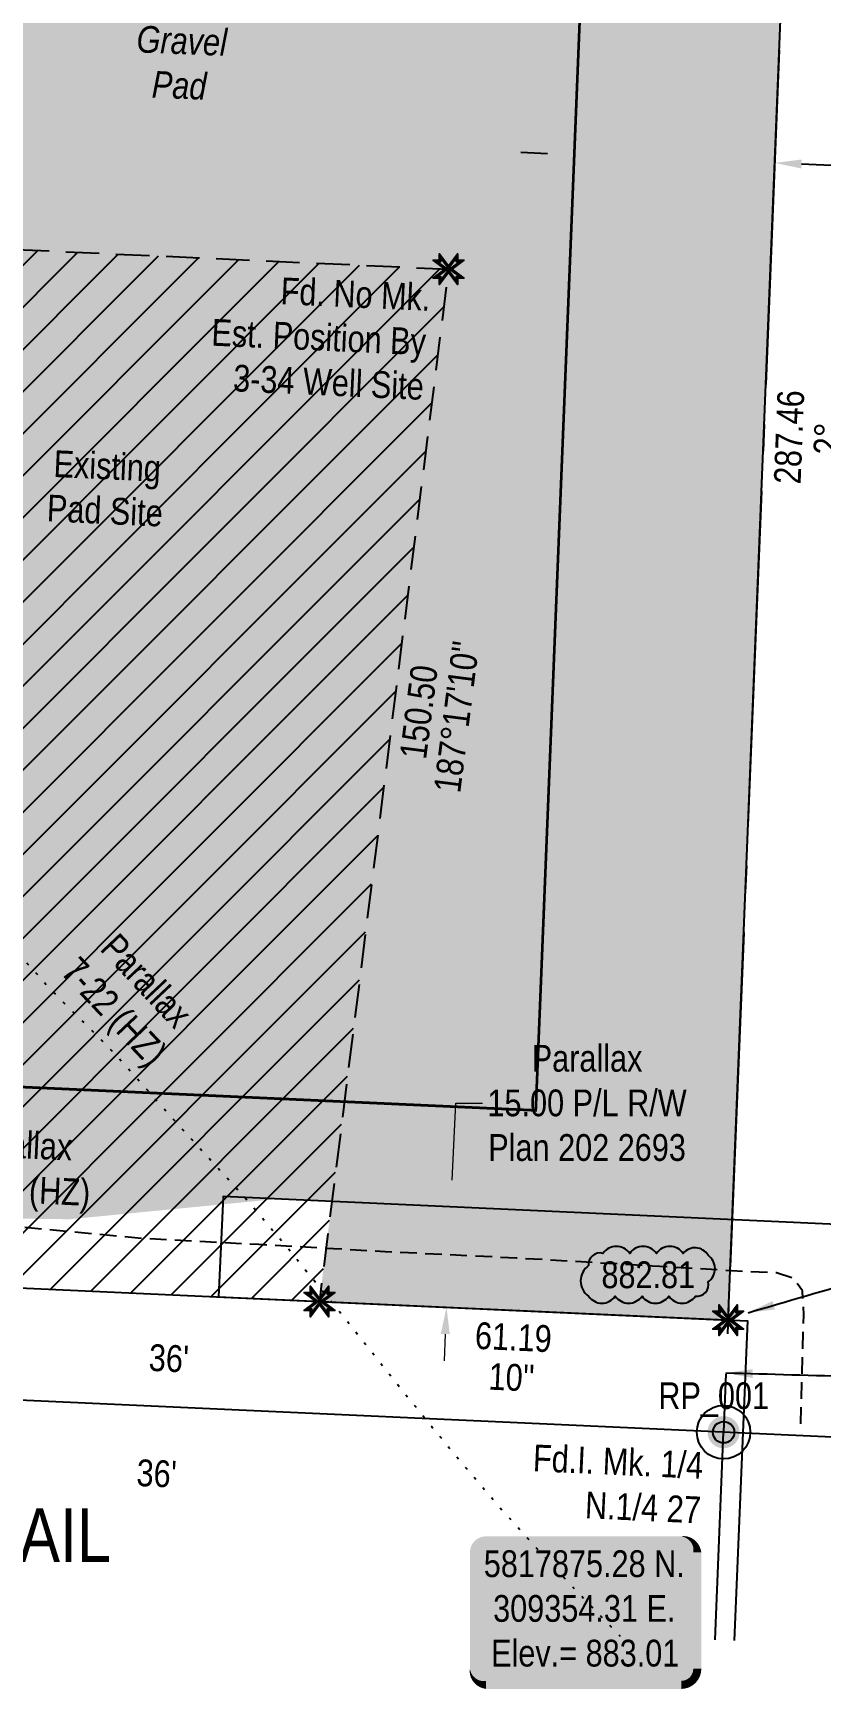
# Model space of a CAD drawing. Extents: x 307694 to 312040, y 5817589 to 5820267.
# Drawn here: x 310945 to 311240, y 5817800 to 5818419 of the extents above; entities that cross this region are included whole.
import ezdxf
from ezdxf.enums import TextEntityAlignment as Align

# ---------------------------------------------------------------- set-up
doc = ezdxf.new("R2010")
doc.units = 0
doc.header["$LTSCALE"] = 5
doc.header["$PDMODE"] = 35
doc.header["$PDSIZE"] = 0.5
for name, pattern in [('foc-ACCESSROAD', [3.75, 2.5, -1.25]), ('foc-DOT', [1, 0.2, -0.8]), ('foc-QUARTERLINE', [33, 25, -3, 2, -3]), ('foc-TIELINE', [1.875, 1.25, -0.625]), ('UG_PIPE', [1.875, 1.25, -0.625])]:
    doc.linetypes.add(name, pattern=pattern)
doc.layers.get('Defpoints').update_dxf_attribs({"color": 9})
for name, color, linetype in [('35', 37, 'Continuous'), ('AS-DRILL', 8, 'foc-DOT'), ('AS-DRILL-T', 8, 'Continuous'), ('AS-PIPE-UG', 44, 'UG_PIPE'), ('AS-ROADS', 254, 'Continuous'), ('AS-UNDERLAY-H', 141, 'Continuous'), ('C-RW', 13, 'Continuous'), ('C-WS', 13, 'foc-ACCESSROAD'), ('DETAIL-T', 7, 'Continuous'), ('L-BD', 7, 'Continuous'), ('L-BD1', 253, 'Continuous'), ('L-MON', 1, 'Continuous'), ('L-MON-T', 1, 'Continuous'), ('L-SEC', 7, 'Continuous'), ('L-SECQ', 8, 'foc-QUARTERLINE'), ('P-BUFFER-PURPLE', 187, 'foc-TIELINE'), ('P-BUFFER-PURPLE-T', 187, 'Continuous'), ('P-ELEVATION', 7, 'Continuous'), ('P-PROPOSED', 10, 'Continuous'), ('P-PROPOSED-H', 21, 'Continuous'), ('P-TXT', 4, 'Continuous')]:
    doc.layers.add(name, color=color, linetype=linetype)
doc.layers.add('C-RW-T', color=13, linetype='Continuous', lineweight=9)
doc.layers.add('T-TEXT', color=48, linetype='Continuous', lineweight=18)
doc.layers.add('P-PROPOSED-EXISTING-H', color=7, linetype='Continuous', true_color=0xffeebd)
doc.styles.add('80', font='ARIALN.TTF', dxfattribs={"height": 10})
doc.styles.add('80CG', font='ARIALN.TTF', dxfattribs={"height": 10})
doc.styles.add('80L', font='ARIALN.TTF', dxfattribs={"height": 10})
doc.dimstyles.new('Compass 5 000', dxfattribs={"dimscale": 5, "dimtxt": 9, "dimasz": 2, "dimexe": 0.2, "dimexo": 0.0625, "dimgap": 0.5, "dimtad": 0, "dimtih": 1, "dimtoh": 1, "dimzin": 0, "dimdsep": 46, "dimtxsty": '80CG', "dimcen": 0.1, "dimse1": 1, "dimse2": 1, "dimclrd": 256, "dimclrt": 256, "dimaunit": 1, "dimadec": 4, "dimazin": 0, "dimtfac": 0.06, "dimtofl": 0, "dimtmove": 0, "dimatfit": 1, "dimfxl": 0.2, "dimtolj": 1, "dimtzin": 0, "dimlwd": -1, "dimarcsym": 0})

# ---------------------------------------------------------------- blocks, each defined once
blk = doc.blocks.new('*U449')
at = {"layer": 'DETAIL-T', "color": 3, "insert": (0, 0), "char_height": 20, "width": 217.1081, "attachment_point": 5, "style": '80CG'}
blk.add_mtext('PAD SITE DETAIL\\P{\\H0.7x;SCALE 1:2000}', dxfattribs=at)
blk = doc.blocks.new('fdia')
at = {"color": 255, "const_width": 1}
blk.add_lwpolyline([(-0.5, 0, 1), (0.5, 0, 1)], format="xyb", close=True, dxfattribs=at)
blk = doc.blocks.new('Fdiaa')
blk.add_blockref('fdia', (0, 0))
blk = doc.blocks.new('fdib')
at = {"color": 1, "const_width": 1.6}
blk.add_lwpolyline([(-0.4, 0, 1), (0.4, 0, 1)], format="xyb", close=True, dxfattribs=at)
at = {"color": 1}
blk.add_circle((0, 0), 0.8, dxfattribs=at)
blk = doc.blocks.new('Fdibb')
blk.add_blockref('fdib', (0, 0))
blk = doc.blocks.new('fdicc')
for name in ['Fdibb', 'Fdiaa']:
    blk.add_blockref(name, (0, 0))
blk = doc.blocks.new('FDI')
blk.add_blockref('fdicc', (0, 0))
blk = doc.blocks.new('TEMP')
h = blk.add_hatch(color=255)
h.dxf.hatch_style = 1
h.paths.add_polyline_path([(0, 0.25), (-0.67, 1.15), (-0.67, 0.67), (-1.15, 0.67), (-0.25, 0), (-1.15, -0.67), (-0.67, -0.67), (-0.67, -1.15), (0, -0.25), (0.67, -1.15), (0.67, -0.67), (1.15, -0.67), (0.25, 0), (1.15, 0.67), (0.67, 0.67), (0.67, 1.15)])
h.paths.add_polyline_path([(0.57, 0.85), (0.57, 0.57), (0.85, 0.57), (0.08, 0), (0.85, -0.57), (0.57, -0.57), (0.57, -0.85), (0, -0.08), (-0.57, -0.85), (-0.57, -0.57), (-0.85, -0.57), (-0.08, 0), (-0.85, 0.57), (-0.57, 0.57), (-0.57, 0.85), (0, 0.08)], flags=16)
h = blk.add_hatch(color=1)
h.dxf.hatch_style = 1
h.paths.add_polyline_path([(0, 0.08), (-0.57, 0.85), (-0.57, 0.57), (-0.85, 0.57), (-0.08, 0), (-0.85, -0.57), (-0.57, -0.57), (-0.57, -0.85), (0, -0.08), (0.57, -0.85), (0.57, -0.57), (0.85, -0.57), (0.08, 0), (0.85, 0.57), (0.57, 0.57), (0.57, 0.85)])
at = {"color": 1}
for p, q in [((-0.08, 0), (0.08, 0)), ((0, 0.08), (0, -0.08))]:
    blk.add_line(p, q, dxfattribs=at)
at = {"color": 255, "flags": 128}
blk.add_lwpolyline([(-0.25, 0), (-1.15, 0.67), (-0.67, 0.67), (-0.67, 1.15), (0, 0.25), (0.67, 1.15), (0.67, 0.67), (1.15, 0.67), (0.25, 0), (1.15, -0.67), (0.67, -0.67), (0.67, -1.15), (0, -0.25), (-0.67, -1.15), (-0.67, -0.67), (-1.15, -0.67)], close=True, dxfattribs=at)
at = {"color": 1, "flags": 128}
blk.add_lwpolyline([(-0.08, 0), (-0.85, 0.57), (-0.57, 0.57), (-0.57, 0.85), (0, 0.08), (0.57, 0.85), (0.57, 0.57), (0.85, 0.57), (0.08, 0), (0.85, -0.57), (0.57, -0.57), (0.57, -0.85), (0, -0.08), (-0.57, -0.85), (-0.57, -0.57), (-0.85, -0.57)], close=True, dxfattribs=at)
blk = doc.blocks.new('*U462')
h = blk.add_hatch(color=254)
edge = h.paths.add_edge_path()
edge.add_line((-36.5, -28.5), (36.5, -28.5))
edge.add_arc((36.5, -22.5), 6, 270, 360)
edge.add_line((42.5, -22.5), (42.5, 21))
edge.add_arc((36.5, 21), 6, 0, 90)
edge.add_line((36.5, 27), (-36.5, 27))
edge.add_arc((-36.5, 21), 6, 90, 180)
edge.add_line((-42.5, 21), (-42.5, -22.5))
edge.add_arc((-36.5, -22.5), 6, 180, 270)
at = {"color": 1, "flags": 128}
blk.add_lwpolyline([(-36.5, -28.5, 3, 3, 0), (36.5, -28.5, 3, 3, 0.414214), (42.5, -22.5, 3, 3, 0), (42.5, 21, 3, 0, 0.414214), (36.5, 27, 0, 0, 0), (-36.5, 27, 0, 0, 0.414214), (-42.5, 21, 0, 0, 0), (-42.5, -22.5, 0, 3, 0.414214)], format="xyseb", close=True, dxfattribs=at)
blk.add_lwpolyline([(-26.12, -5.39, 0, 10, 0), (0, 0, 5, 5, 0)], format="xyseb", dxfattribs=at)
at = {"color": 1, "style": '80'}
blk.add_attdef('ENTER_TEXT_001', (-35.99, -5), '', height=10, dxfattribs=at)
blk = doc.blocks.new('wa')
at = {"layer": 'P-ELEVATION'}
h = blk.add_hatch(color=111, dxfattribs=at)
h.dxf.hatch_style = 1
edge = h.paths.add_edge_path()
edge.add_arc((-17.35, -4.5), 6.1, 215, 325)
edge.add_arc((-7.35, -4.5), 6.1, 215, 325)
edge.add_arc((2.65, -4.5), 6.1, 215, 325)
edge.add_arc((12.65, -4.5), 6.1, 215, 325)
edge.add_arc((18.14, -3.7), 4.32, 263.43363, 373.43363)
edge.add_arc((18.85, 2.3), 6.1, 305, 415)
edge.add_arc((17.45, 4.39), 5.69, 30.69553, 140.69553)
edge.add_arc((8.05, 4.5), 6.1, 35, 145)
edge.add_arc((-1.95, 4.5), 6.1, 35, 145)
edge.add_arc((-11.95, 4.5), 6.1, 35, 145)
edge.add_arc((-18.04, 3.81), 4.33, 75.42608, 185.42608)
edge.add_arc((-18.36, -2.3), 6.96, 125, 235)
at = {"color": 240, "flags": 128}
blk.add_lwpolyline([(-22.35, -8, 0.520567), (-12.35, -8, 0.520567), (-2.35, -8, 0.520567), (7.65, -8, 0.520567), (17.65, -8, 0.520567), (22.35, -2.7, 0.520567), (22.35, 7.3, 0.520567), (13.05, 8, 0.520567), (3.05, 8, 0.520567), (-6.95, 8, 0.520567), (-16.95, 8, 0.520567), (-22.35, 3.4, 0.520567)], format="xyb", close=True, dxfattribs=at)
at = {"layer": 'P-ELEVATION', "color": 240, "flags": 128}
blk.add_lwpolyline([(0, 0, 12.5, 0, 0), (-12.42, -6.43, 0, 0, 0)], format="xyseb", dxfattribs=at)
at = {"layer": 'P-ELEVATION', "color": 240, "style": '80'}
blk.add_attdef('ELEVATION', text='', height=10, dxfattribs=at).set_placement((0, 0), align=Align.MIDDLE_CENTER)
blk = doc.blocks.new('*D470')
at = {"layer": 'C-RW-T', "transparency": 16777216}
for p, q in [((311101.97, 5817990.45), (311103.27, 5818019.26)), ((311103.27, 5818019.26), (311113.27, 5818019.26)), ((311099.35, 5817932.98), (311098.9, 5817922.99))]:
    blk.add_line(p, q, dxfattribs=at)
for points in [[(311100.3, 5817990.53), (311103.63, 5817990.38), (311101.51, 5817980.46)], [(311097.69, 5817933.06), (311101.02, 5817932.91), (311099.81, 5817942.97)]]:
    blk.add_solid(points, dxfattribs=at)
at = {"layer": 'Defpoints', "color": 0, "transparency": 16777216}
for p in [(311098.24, 5817980.61), (311101.51, 5817980.46), (311096.54, 5817943.12)]:
    blk.add_point(p, dxfattribs=at)
at = {"layer": 'C-RW-T', "transparency": 16777216, "insert": (311152.36, 5818019.26), "char_height": 10, "attachment_point": 5, "style": '80CG'}
blk.add_mtext('\\A1;Parallax\\P15.00 P/L R/W\\PPlan 202 2693', dxfattribs=at)
blk = doc.blocks.new('*D473')
at = {"layer": 'Defpoints', "color": 0, "transparency": 16777216}
for p in [(311147.54, 5818372.67), (311222.47, 5818369.64), (311222.51, 5818370.49)]:
    blk.add_point(p, dxfattribs=at)
at = {"layer": 'P-BUFFER-PURPLE-T', "transparency": 16777216}
for p, q in [((311137.58, 5818373.91), (311127.59, 5818374.32)), ((311232.5, 5818370.09), (311246.4, 5818369.53))]:
    blk.add_line(p, q, dxfattribs=at)
for points in [[(311137.65, 5818375.58), (311137.51, 5818372.25), (311147.57, 5818373.51)], [(311232.57, 5818371.75), (311232.43, 5818368.42), (311222.51, 5818370.49)]]:
    blk.add_solid(points, dxfattribs=at)
at = {"layer": 'P-BUFFER-PURPLE-T', "transparency": 16777216, "insert": (311298.23, 5818369.53), "char_height": 10, "attachment_point": 5, "style": '80CG'}
blk.add_mtext('\\A1;30.00 Future Well\\PBore Location Zone', dxfattribs=at)

msp = doc.modelspace()

# ---------------------------------------------------------------- hatches: boundary and pattern name
at = {"layer": 'AS-ROADS'}
h = msp.add_hatch(color=256, dxfattribs=at)
h.dxf.hatch_style = 1
h.paths.add_polyline_path([(310729.061, 5817990.833), (310753.54, 5817993.63), (310778.578, 5817989.994), (310798.193, 5817984.809), (310816.937, 5817982.991), (310827.987, 5817979.636), (310845.333, 5817978.237), (310860.58, 5817979.915), (310883.393, 5817976.778), (310958.908, 5817975.858), (311035.02, 5817983.295), (311146.041, 5817981.578), (311175.799, 5817979.862), (311185.528, 5817987.299), (311179.805, 5818034.781), (311183.965, 5818126.443), (311190.26, 5818163.628), (311194.266, 5818187.082), (311201.14, 5818373.218), (311205.721, 5818413.89), (311205.152, 5818499.785), (311198.284, 5818544.979), (311202.29, 5818586.168), (311204.906, 5818602.167), (311191.639, 5818607.185), (311167.614, 5818610.769), (311140.004, 5818614.354), (311126.379, 5818612.92), (311062.488, 5818614.719), (310955.211, 5818620.099), (310916.486, 5818624.4), (310905.37, 5818627.626), (310895.688, 5818625.117), (310876.618, 5818585.653), (310873.033, 5818569.165), (310856.18, 5818551.601), (310821.345, 5818504.209), (310763.956, 5818431.033), (310760.37, 5818421.355), (310752.482, 5818396.981), (310743.867, 5818299.728), (310742.425, 5818233.3), (310737.768, 5818152.586), (310744.133, 5818142.07), (310753.12, 5818134.209), (310774.689, 5818116.242), (310778.508, 5818103.664), (310773.562, 5818061.632), (310767.496, 5818040.521), (310747.5, 5818021.43), (310725.814, 5818006.819), (310720.605, 5818000.205)])
at = {"layer": 'AS-UNDERLAY-H'}
h = msp.add_hatch(color=254, dxfattribs=at)
h.dxf.hatch_style = 1
h.paths.add_polyline_path([(311130.942, 5818045.234), (311136.72, 5818044.717), (311136.821, 5818013.539), (311101.507, 5818014.21), (311101.616, 5818021.676), (311130.061, 5818021.507)])
at = {"layer": 'P-PROPOSED-EXISTING-H'}
h = msp.add_hatch(dxfattribs=at)
h.set_pattern_fill('ANSI31', color=256, scale=3.499667, style=0)
h.set_pattern_definition([(45, (136.424, 1875.877), (-7.856977622, 7.856977622), [])])
h.paths.add_polyline_path([(311100.532, 5818330.805), (310695.261, 5818349.228), (310677.647, 5817962.163), (311052.273, 5817945.133)])
at = {"layer": 'P-PROPOSED-H'}
h = msp.add_hatch(color=256, dxfattribs=at)
h.dxf.hatch_style = 1
h.paths.add_polyline_path([(311234.025, 5818656.19), (310846.834, 5818671.801), (310701.571, 5818489.525), (310695.261, 5818349.228), (311100.532, 5818330.805), (311052.273, 5817945.133), (311205.077, 5817938.187)])

# ---------------------------------------------------------------- linework, layer by layer
at = {"layer": '35', "color": 3}
msp.add_circle((311203.388, 5817896.3), 9.999, dxfattribs=at)
at = {"layer": 'AS-DRILL', "flags": 128}
msp.add_lwpolyline([(310883.423, 5818090.236), (310883.423, 5818090.236), (310883.069, 5818090.15), (310882.917, 5818090.106), (310882.542, 5818090.096), (310881.837, 5818089.998), (310881.629, 5818089.781), (310881.52, 5818089.56), (310881.464, 5818089.412), (310881.264, 5818089.42), (310881.452, 5818090.388), (310881.75, 5818091.603), (310881.943, 5818092.071), (310882.263, 5818091.933), (310882.527, 5818091.647), (310882.925, 5818090.932), (310883.153, 5818089.747), (310882.915, 5818088.755), (310882.568, 5818088.193), (310882.559, 5818087.968), (310882.568, 5818087.568), (310882.278, 5818087.179), (310882.022, 5818087.038), (310881.739, 5818086.825), (310881.356, 5818086.639), (310880.522, 5818086.421), (310879.807, 5818086.7), (310879.782, 5818087.976), (310879.763, 5818089.403), (310879.155, 5818090.503), (310879.042, 5818091.458), (310879.94, 5818092.674), (310880.842, 5818093.339), (310882.312, 5818093.832), (310884.431, 5818094.275), (310887.119, 5818094.571), (310890.026, 5818094.683), (310892.855, 5818094.748), (310895.783, 5818094.759), (310898.888, 5818094.814), (310902.123, 5818095.013), (310905.509, 5818095.231), (310909.112, 5818095.242), (310912.507, 5818095.059), (310915.378, 5818094.897), (310917.822, 5818094.702), (310919.892, 5818094.522), (310921.591, 5818094.455), (310922.926, 5818094.704), (310924.058, 5818094.86), (310925.105, 5818094.744), (310925.967, 5818094.41), (310926.398, 5818093.918), (310926.581, 5818093.461), (310926.694, 5818093.156), (310926.59, 5818093.06), (310926.38, 5818092.793), (310926.346, 5818092.569), (310926.046, 5818092.581), (310925.674, 5818092.67), (310925.527, 5818092.726), (310925.422, 5818092.605), (310925.411, 5818091.68), (310925.116, 5818089.89), (310924.858, 5818089.049), (310924.578, 5818087.634), (310924.377, 5818086.341), (310924.358, 5818085.841), (310924.449, 5818085.613), (310924.645, 5818085.505), (310924.989, 5818085.341), (310925.382, 5818085.151), (310925.795, 5818084.835), (310926.381, 5818084.462), (310927.218, 5818084.129), (310928.129, 5818083.743), (310928.573, 5818083.576), (310928.942, 5818083.411), (310929.114, 5818083.33), (310929.872, 5818082.874), (310930.921, 5818082.208), (310932.382, 5818081.176), (310932.673, 5818080.939), (310933.862, 5818079.992), (310935.801, 5818078.366), (310938.099, 5818076.35), (310940.826, 5818073.767), (310943.805, 5818070.598), (310946.947, 5818067.124), (310950.736, 5818062.898), (310955.23, 5818058.17), (310960.579, 5818052.883), (310966.434, 5818047.126), (310972.791, 5818040.749), (310979.519, 5818033.632), (310986.687, 5818025.597), (310994.331, 5818016.943), (311002.679, 5818007.712), (311011.561, 5817998.084), (311020.897, 5817987.888), (311030.36, 5817977.112), (311040.21, 5817965.345), (311060.628, 5817940.357), (311082.576, 5817912.858), (311094.152, 5817898.522), (311106.507, 5817883.63), (311119.264, 5817868.773), (311132.764, 5817853.736), (311146.741, 5817838.731), (311161.122, 5817823.811), (311164.712, 5817820.166)], dxfattribs=at)
at = {"layer": 'AS-PIPE-UG', "flags": 128}
msp.add_lwpolyline([(311232.281, 5817899.385), (311233.371, 5817940.12), (311232.936, 5817949.162), (311229.551, 5817953.785), (311223.123, 5817955.862), (311206.371, 5817956.575), (311176.881, 5817958.387), (311125.978, 5817961.322), (311076.903, 5817963.712), (311029.596, 5817966.372), (310986.468, 5817968.627), (310936.336, 5817973.297), (310904.326, 5817975.995), (310872.598, 5817979.75), (310855.828, 5817984.605), (310828.271, 5817985.605), (310795.481, 5817987.327), (310766.716, 5817988.875), (310749.238, 5817989.602), (310741.878, 5817990.932), (310736.416, 5817993.685), (310733.863, 5817997.57), (310733.533, 5818007.135), (310734.916, 5818028.49), (310736.916, 5818049.907), (310740.016, 5818095.08), (310741.613, 5818137.252), (310744.266, 5818179.127), (310747.686, 5818226.762), (310750.028, 5818257.317), (310750.898, 5818261.172), (310753.186, 5818264.2), (310759.213, 5818266.252), (310775.243, 5818265.752), (310813.071, 5818264.537), (310814.298, 5818264.132), (310814.566, 5818262.68), (310815.236, 5818256.71)], dxfattribs=at)
at = {"layer": 'C-RW', "flags": 128}
msp.add_lwpolyline([(311244.818, 5817816.936), (311248.048, 5817894.284), (311251.363, 5817973.657), (311016.315, 5817984.335), (311014.614, 5817946.877), (311212.341, 5817937.895), (311207.352, 5817818.447)], dxfattribs=at)
at = {"layer": 'C-WS', "flags": 128}
msp.add_lwpolyline([(310695.261, 5818349.228), (311100.532, 5818330.805), (311052.273, 5817945.133)], dxfattribs=at)
at = {"layer": 'L-SEC', "flags": 128}
msp.add_lwpolyline([(311296.232, 5817892.069), (310419.405, 5817931.928)], dxfattribs=at)
at = {"layer": 'L-SECQ', "flags": 128}
for points in [[(311237.501, 5818742.395), (311203.388, 5817896.3)], [(311200.261, 5817818.733), (311203.388, 5817896.3)]]:
    msp.add_lwpolyline(points, dxfattribs=at)
at = {"layer": 'P-BUFFER-PURPLE', "const_width": 1, "flags": 128}
msp.add_lwpolyline([(310770.177, 5818345.819), (310755.972, 5818033.673), (311133.181, 5818016.526), (311156.072, 5818584.279), (310881.792, 5818595.337), (310775.395, 5818461.829), (310770.179, 5818345.859, -0.000133)], format="xyb", close=True, dxfattribs=at)
at = {"layer": 'P-PROPOSED'}
msp.add_lwpolyline([(310695.261, 5818349.228), (310677.647, 5817962.163), (311205.077, 5817938.187), (311234.025, 5818656.19), (310846.834, 5818671.801), (310701.571, 5818489.525)], close=True, dxfattribs=at)

# ---------------------------------------------------------------- block references
at = {"xscale": 0.99991111, "yscale": 0.99991111, "zscale": 0.99991111}
msp.add_blockref('*U449', (310878.943, 5817844.054), dxfattribs=at)
at = {"layer": 'DETAIL-T', "color": 4}
ref = msp.add_blockref('*U462', (311151.059, 5817830.412), dxfattribs=dict(at, xscale=0.99991111, yscale=0.99991111, zscale=0.99991111))
ref.add_attrib('ENTER_TEXT_001', '5817875.28 N.', (311113.743, 5817842.183), dxfattribs={"layer": '0', "color": 1, "height": 9.99911, "style": '80'})
ref.add_attrib('ENTER_TEXT_002', '309354.31 E.', (311117.242, 5817825.477), dxfattribs={"layer": '0', "color": 1, "height": 9.99911, "style": '80'})
ref.add_attrib('ENTER_TEXT_003', 'Elev.= 883.01', (311116.474, 5817808.771), dxfattribs={"layer": '0', "color": 1, "height": 9.99911, "style": '80'})
at = {"layer": 'L-MON', "color": 6, "xscale": 4.99955554999999, "yscale": 4.99955554999999, "zscale": 4.99955554999999}
for p in [(311100.532, 5818330.805), (311052.273, 5817945.133), (311205.077, 5817938.187)]:
    msp.add_blockref('TEMP', p, dxfattribs=at)
at = {"layer": 'L-MON', "xscale": 4.99955554999999, "yscale": 4.99955554999999, "zscale": 4.99955554999999}
msp.add_blockref('FDI', (311203.388, 5817896.3), dxfattribs=at)
at = {"layer": 'P-ELEVATION', "xscale": 0.9998350967574117, "yscale": 0.9998350967574117, "zscale": 0.9998350967574117}
msp.add_blockref('wa', (311175.247, 5817955.121), dxfattribs=at).add_auto_attribs({'ELEVATION': '882.81'})

# ---------------------------------------------------------------- texts
at = {"layer": '35', "color": 3, "style": '80'}
msp.add_attdef('RP_001', (311179.013, 5817904.926), 'RP', height=9.9991, dxfattribs=at)
at = {"layer": 'AS-DRILL-T', "char_height": 9.99894, "attachment_point": 1, "style": '80L'}
for s, width, insert, rotation in [('\\pi3.99228;Parallax\\P\\pi0.31259;7-22 (HZ)', 48.40319, (310974.397, 5818086.387), 313.329909), ('\\pi7.17748;Parallax\\P\\pi0.66384;11-22 (HZ)', 54.77359, (310911.627, 5818010.002), 357.397247)]:
    msp.add_mtext_dynamic_manual_height_columns(s, width=width, gutter_width=49.992, heights=[0], dxfattribs=dict(at, insert=insert, rotation=rotation))
at = {"layer": 'L-BD', "style": '80L'}
msp.add_text("36'", height=9.9991, rotation=357.3972, dxfattribs=at).set_placement((310991.428, 5817880.901), align=Align.MIDDLE)
at = {"layer": 'L-BD1', "style": '80L'}
for s, height, rotation, p in [('287.46', 9.9991, 87.6912, (311227.884, 5818268.066)), ('2°', 9.9991, 87.6912, (311242.121, 5818267.492)), ("187°17'10''", 9.99911, 82.7139, (311103.533, 5818163.559)), ('150.50', 9.9991, 82.7139, (311089.399, 5818165.366)), ('61.19', 9.9991, 357.3972, (311124.816, 5817931.826)), ("36'", 9.9991, 357.3972, (310996.003, 5817923.919)), ("10''", 9.9991, 357.3972, (311124.134, 5817916.843))]:
    msp.add_text(s, height=height, rotation=rotation, dxfattribs=at).set_placement(p, align=Align.MIDDLE)
at = {"layer": 'L-MON', "insert": (311011.959, 5818328.923), "char_height": 9.99836, "attachment_point": 1, "rotation": 357.397247, "style": '80L'}
msp.add_mtext_dynamic_manual_height_columns('\\pi26.15301;Fd. No Mk.\\P\\pi1.00707;Est. Position By\\P\\pi9.8801;3-34 Well Site', width=80.22328, gutter_width=49.996, heights=[0], dxfattribs=at)
at = {"layer": 'L-MON-T', "insert": (311131.352, 5817891.794), "char_height": 9.99905, "attachment_point": 1, "rotation": 357.397247, "style": '80L'}
msp.add_mtext_dynamic_manual_height_columns('\\pi1.0617;Fd.I. Mk. 1/4\\P\\pi21.30534;N.1/4 27', width=63.21132, gutter_width=49.995, heights=[0], dxfattribs=at)
at = {"layer": 'P-TXT', "insert": (310950.945, 5818263.263), "char_height": 9.99905, "attachment_point": 1, "rotation": 357.3972, "style": '80L'}
msp.add_mtext_dynamic_manual_height_columns('\\pi2.24624;Existing \\P\\pi0.48993;Pad Site', width=42.90629, gutter_width=49.995, heights=[0], dxfattribs=at)
at = {"layer": 'T-TEXT', "insert": (310983.593, 5818421.815), "char_height": 9.99911, "attachment_point": 1, "rotation": 357.691213, "style": '80L'}
msp.add_mtext_dynamic_manual_height_columns('\\pi0.60588;{\\fArial Narrow|b0|i1|c0|p34;Gravel\\P\\pi6.96957;Pad}', width=34.32614, gutter_width=47.496, heights=[0], dxfattribs=at)

# ---------------------------------------------------------------- dimensions: what is measured, and where the dimension line sits
at = {"layer": 'C-RW-T', "color": 3}
dim = msp.add_linear_dim(base=(311101.511, 5817980.465), p1=(311096.539, 5817943.121), p2=(311098.242, 5817980.613), angle=87.398942, text='Parallax\\P15.00 P/L R/W\\PPlan 202 2693', dimstyle='Compass 5 000', dxfattribs=at)
dim.commit()
dim.dimension.update_dxf_attribs({"geometry": '*D470', "text_midpoint": (311152.36, 5818019.262), "dimtype": 161})
at = {"layer": 'P-BUFFER-PURPLE-T'}
dim = msp.add_linear_dim(base=(311222.506, 5818370.489), p1=(311147.54, 5818372.666), p2=(311222.472, 5818369.645), angle=357.691213, text='30.00 Future Well\\PBore Location Zone', dimstyle='Compass 5 000', dxfattribs=at)
dim.commit()
dim.dimension.update_dxf_attribs({"geometry": '*D473', "text_midpoint": (311298.229, 5818369.525), "dimtype": 161})

# ---------------------------------------------------------------- leaders
at = {"layer": 'L-BD1', "path_type": 1}
msp.add_leader([(311204.283, 5817918.486), (311253.439, 5817917.092)], dimstyle='Compass 5 000', override={"dimgap": 0.5, "dimtad": 0}, dxfattribs=at)
at = {"layer": 'L-MON', "path_type": 1}
msp.add_leader([(311212.529, 5817940.939), (311256.098, 5817953.63)], dimstyle='Compass 5 000', override={"dimgap": 0.5, "dimtad": 0}, dxfattribs=at)

doc.saveas('drawing.dxf')
